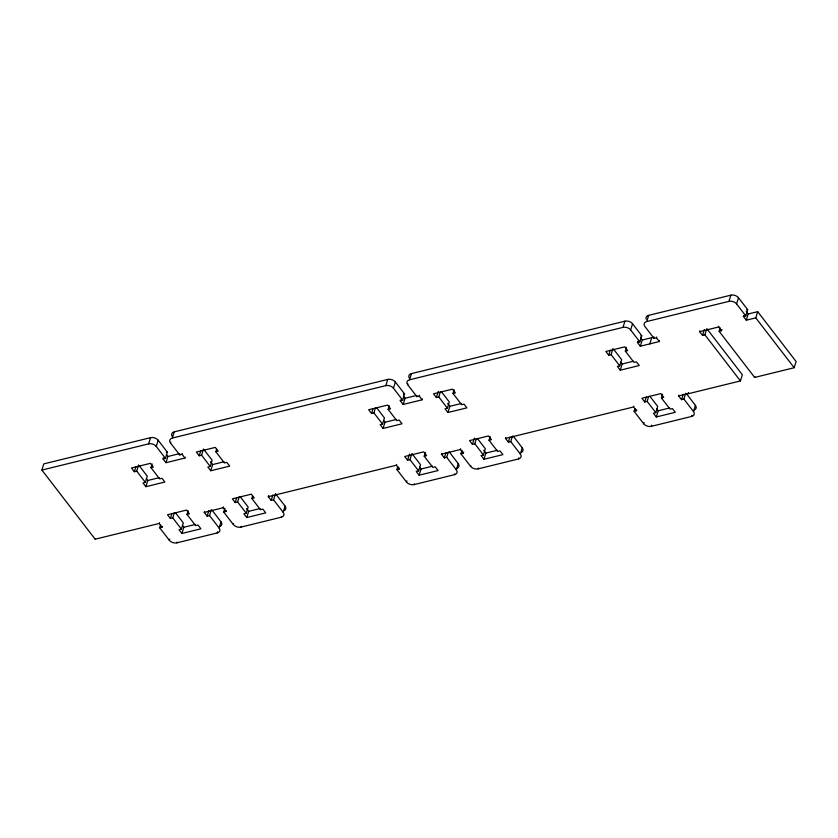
<?xml version="1.0" encoding="UTF-8"?>
<svg xmlns="http://www.w3.org/2000/svg" width="838" height="838" viewBox="0 0 838 838"><rect width="100%" height="100%" fill="white"/><g stroke="black" fill="none" stroke-linecap="round" stroke-linejoin="round"><path stroke-width="1.26" d="M159.429 522.692L159.189 523.467L95.155 539.201L41.9 470.076L43.806 463.885L150.547 437.666A5.698 3.708 17.1 0 1 158.173 440.243L167.359 452.185L165.453 458.386L163.085 458.962L165.966 462.702L184.947 458.04L185.177 457.265M95.155 539.201L95.385 538.425M138.626 464.943L136.72 471.145L134.352 471.731L135.882 466.766M41.9 470.076L148.64 443.868L150.547 437.666M165.453 458.386L156.266 446.445L158.173 440.243M152.097 463.927L150.955 467.646L159.597 478.875L161.975 478.289L164.856 482.028L145.875 486.689L142.994 482.95L145.372 482.363L147.279 476.162L139.422 465.97M145.875 486.689L147.792 480.488L146.346 478.624M163.085 458.962L163.441 457.799M182.296 453.526L182.056 454.301L179.688 454.887L170.491 442.946L170.732 442.181M170.491 442.946A5.698 3.708 17.1 0 1 172.356 438.044L174.262 431.842L387.732 379.425A5.698 3.708 17.1 0 1 395.358 382.002L404.555 393.933L402.649 400.135L400.271 400.721L403.151 404.461L422.132 399.799L422.373 399.024M165.966 462.702L167.872 456.501L166.437 454.636M179.688 454.887L179.929 454.112M212.024 510.143L221.023 521.833L219.116 528.034A5.698 3.708 17.1 0 1 217.252 532.937L176.933 542.835A5.698 3.708 17.1 0 1 169.307 540.259L159.702 527.793L160.54 525.08M159.702 527.793L162.069 527.207L162.31 526.442M174.294 512.95L172.775 517.915L170.397 518.492L171.926 513.537M169.307 540.259L169.664 539.096M203.487 449.021L201.581 455.212L199.214 455.799L200.732 450.844M176.933 542.835L177.174 542.06M188.152 510.698L187 514.417L195.652 525.636L198.019 525.059L200.9 528.799L181.93 533.46L179.049 529.721L181.417 529.134L183.323 522.933L175.467 512.73M181.93 533.46L183.836 527.259L182.391 525.384M216.581 449.241L215.816 451.724L224.458 462.943L226.836 462.356L229.717 466.106L210.736 470.757L207.855 467.017L210.233 466.441L212.14 460.24L204.273 450.037M210.736 470.757L212.643 464.566L210.485 461.759M211.302 509.755L209.51 515.559L207.143 516.145L204.263 512.406L204.493 511.63M207.143 516.145L208.809 510.719M275.461 493.634L285.067 506.11L283.16 512.301A5.698 3.708 17.1 0 1 281.296 517.214L240.977 527.112A5.698 3.708 17.1 0 1 233.352 524.536L223.746 512.07L226.113 511.484L223.233 507.744L223.474 506.969M217.252 532.937L217.618 531.774M223.746 512.07L224.94 508.195M226.113 511.484L226.354 510.709M239.134 497.028L237.604 501.993L235.237 502.57L236.756 497.615M233.352 524.536L233.593 523.76M240.977 527.112L241.218 526.337M252.605 496.012L251.84 498.495L260.482 509.714L262.86 509.137L265.74 512.877L246.76 517.538L243.879 513.799L246.246 513.212L248.163 507.011L240.297 496.808M246.76 517.538L248.666 511.337L246.508 508.53M275.105 494.797L273.555 499.836L271.177 500.422L268.296 496.683L268.652 495.52M271.177 500.422L272.853 494.996M281.296 517.214L281.537 516.438M375.445 407.938L373.916 412.893L371.538 413.48L373.067 408.525M172.356 438.044L385.826 385.627L387.732 379.425M402.649 400.135L393.451 388.204L395.358 382.002M389.293 405.686L388.141 409.405L396.793 420.624L399.16 420.037L402.041 423.787L383.071 428.438L380.19 424.698L382.557 424.122L384.464 417.921L376.608 407.718M383.071 428.438L384.977 422.247L383.532 420.372M400.271 400.721L400.512 399.946M419.492 395.285L419.251 396.06L416.874 396.636L407.687 384.705L407.917 383.93M407.687 384.705A5.698 3.708 17.1 0 1 409.541 379.803L411.448 373.601L624.918 321.174A5.698 3.708 17.1 0 1 632.543 323.751L641.74 335.692L639.834 341.883L637.467 342.47L640.347 346.209L659.317 341.548L659.558 340.773M403.151 404.461L405.068 398.26L403.445 396.154M416.874 396.636L417.115 395.861M449.21 451.892L458.218 463.582L456.312 469.783A5.698 3.708 17.1 0 1 454.447 474.685L414.129 484.594A5.698 3.708 17.1 0 1 406.503 482.018L396.887 469.552L399.265 468.966L396.384 465.226L396.625 464.451M396.887 469.552L397.841 466.452M399.265 468.966L399.506 468.191M411.489 454.709L409.96 459.664L407.593 460.251L409.499 454.049M406.503 482.018L406.859 480.855M440.296 392.006L438.777 396.971L436.399 397.547L438.305 391.356M414.129 484.594L414.36 483.819M425.337 452.447L424.196 456.176L432.837 467.395L435.215 466.808L438.096 470.547L419.115 475.209L416.235 471.469L418.612 470.883L420.519 464.692L411.867 453.463M419.115 475.209L421.022 469.008L419.587 467.143M454.154 389.754L453.002 393.472L461.654 404.702L464.022 404.115L466.902 407.855L447.932 412.516L445.051 408.776L447.419 408.19L449.325 401.989L441.469 391.796M447.932 412.516L449.838 406.315L447.67 403.507M448.257 452.279L446.706 457.318L444.329 457.894L441.448 454.154L441.689 453.379M444.329 457.894L445.879 452.866M513.254 436.169L522.252 447.859L520.346 454.06A5.698 3.708 17.1 0 1 518.492 458.962L478.163 468.861A5.698 3.708 17.1 0 1 470.537 466.295L460.931 453.819L463.309 453.243L460.429 449.503L460.659 448.728M454.447 474.685L454.688 473.91M460.931 453.819L462.01 450.331M463.309 453.243L463.665 452.08M476.319 438.787L474.8 443.742L472.423 444.329L474.329 438.127M470.537 466.295L470.778 465.519M478.163 468.861L478.404 468.086M490.167 436.535L489.025 440.254L497.678 451.473L500.045 450.886L502.926 454.625L483.955 459.287L481.064 455.547L483.442 454.971L485.349 448.77L477.492 438.567M483.955 459.287L485.862 453.086L483.694 450.289M512.416 436.169L510.74 441.595L508.373 442.171L505.492 438.431L505.733 437.656M508.373 442.171L509.923 437.132M518.492 458.962L518.848 457.799M613.007 348.451L611.101 354.652L608.734 355.228L610.263 350.274M409.541 379.803L623.011 327.375L624.918 321.174M639.834 341.883L630.637 329.952L632.543 323.751M626.478 347.435L625.337 351.153L633.978 362.383L636.356 361.796L639.237 365.536L620.256 370.197L617.376 366.457L619.753 365.871L621.66 359.67L613.793 349.477M620.256 370.197L622.163 363.996L620.728 362.131M637.467 342.47L637.823 341.307M656.678 337.033L656.437 337.808L654.069 338.395L644.841 326.411A5.698 3.708 17.1 0 1 646.737 321.551L648.643 315.35L730.872 295.165A5.698 3.708 17.1 0 1 738.488 297.741L747.685 309.672L745.778 315.874L743.411 316.45L746.291 320.189L755.782 317.864L757.688 311.663L748.198 313.999L746.291 320.189M640.347 346.209L642.254 340.008L640.63 337.913M649.838 343.884L651.744 337.683M654.069 338.395L654.31 337.62M686.395 393.651L695.404 405.341L693.497 411.542A5.698 3.708 17.1 0 1 691.633 416.444L651.315 426.343A5.698 3.708 17.1 0 1 643.689 423.766L634.083 411.301L636.451 410.714L633.57 406.975L633.811 406.2M634.083 411.301L634.921 408.588M636.451 410.714L636.691 409.939M648.675 396.458L647.156 401.423L644.778 401.999L646.308 397.044M643.689 423.766L644.045 422.603M651.315 426.343L651.671 425.18M662.533 394.206L661.381 397.924L670.033 409.143L672.401 408.567L675.281 412.306L656.311 416.968L653.431 413.228L655.798 412.642L657.704 406.44L649.848 396.238M656.311 416.968L658.218 410.767L656.772 408.892M685.683 393.263L683.892 399.066L681.524 399.653L678.633 395.913L678.874 395.138M706.444 329.774L704.894 334.812L702.527 335.389L699.646 331.649L699.887 330.874M681.524 399.653L683.19 394.227M702.527 335.389L704.318 329.575M688.365 392.802L688.124 393.577L678.633 395.913M688.49 392.97L688.249 393.745L740.425 380.923L742.332 374.733L706.801 328.611M757.688 311.663L796.1 361.524L794.194 367.725L754.661 377.435L719.13 331.314L721.497 330.727L718.616 326.988L718.857 326.212M691.633 416.444L691.989 415.281M719.13 331.314L720.198 327.826M646.737 321.551L728.955 301.355L730.872 295.165M721.497 330.727L721.864 329.564M745.778 315.874L736.581 303.932L738.488 297.741M743.411 316.45L743.652 315.675M754.661 377.435L754.902 376.66M166.322 452.436L167.359 452.185M403.518 394.195L404.555 393.933M640.703 335.944L641.74 335.692M746.648 309.924L747.685 309.672M167.872 456.501L179.259 453.714M405.068 398.26L416.444 395.463M642.254 340.008L654.111 337.096M699.646 331.649L718.616 326.988M150.955 467.646L153.323 467.07L150.442 463.33L131.472 467.981L134.352 471.731M215.816 451.724L218.184 451.137L215.303 447.398L196.333 452.059L199.214 455.799M388.141 409.405L390.518 408.818L387.638 405.079L368.657 409.74L371.538 413.48M453.002 393.472L455.38 392.896L452.499 389.157L433.518 393.808L436.399 397.547M625.337 351.153L627.704 350.577L624.823 346.838L605.853 351.489L608.734 355.228M147.792 480.488L159.168 477.691M212.643 464.566L224.029 461.769M384.977 422.247L396.364 419.45M449.838 406.315L461.225 403.518M622.163 363.996L633.549 361.199M187 514.417L189.378 513.83L186.497 510.091L167.516 514.752L170.397 518.492M251.84 498.495L254.207 497.919L251.327 494.169L232.356 498.83L235.237 502.57M424.196 456.176L426.563 455.589L423.682 451.85L404.712 456.511L407.593 460.251M489.025 440.254L491.403 439.667L488.512 435.928L469.542 440.589L472.423 444.329M661.381 397.924L663.759 397.338L660.878 393.598L641.898 398.26L644.778 401.999M204.263 512.406L223.233 507.744M268.296 496.683L396.384 465.226M441.448 454.154L460.429 449.503M505.492 438.431L633.57 406.975M183.836 527.259L195.223 524.462M248.666 511.337L260.052 508.54M421.022 469.008L432.408 466.211M485.862 453.086L497.248 450.299M658.218 410.767L669.604 407.97M755.782 317.864L794.194 367.725M746.218 311.422L748.198 313.999M704.894 334.812L740.425 380.923M656.437 337.808L659.317 341.548M683.892 399.066L693.497 411.542M647.156 401.423L655.798 412.642M611.101 354.652L619.753 365.871M510.74 441.595L520.346 454.06M438.777 396.971L447.419 408.19M474.8 443.742L483.442 454.971M419.251 396.06L422.132 399.799M446.706 457.318L456.312 469.783M373.916 412.893L382.557 424.122M409.96 459.664L418.612 470.883M273.555 499.836L283.16 512.301M201.581 455.212L210.233 466.441M237.604 501.993L246.246 513.212M182.056 454.301L184.947 458.04M209.51 515.559L219.116 528.034M136.72 471.145L145.372 482.363M172.775 517.915L181.417 529.134M159.189 523.467L162.069 527.207M623.011 327.375A5.698 3.708 17.1 0 1 630.637 329.952M695.404 405.341A5.698 3.708 17.1 0 1 694.356 409.971M646.15 319.142A5.698 3.708 17.1 0 1 648.643 315.35M728.955 301.355A5.698 3.708 17.1 0 1 736.581 303.932M409.227 377.948A5.698 3.708 17.1 0 1 411.448 373.601M522.252 447.859A5.698 3.708 17.1 0 1 521.592 452.3M385.826 385.627A5.698 3.708 17.1 0 1 393.451 388.204M458.218 463.582A5.698 3.708 17.1 0 1 457.171 468.222M172.031 436.2A5.698 3.708 17.1 0 1 174.262 431.842M285.067 506.11A5.698 3.708 17.1 0 1 284.396 510.541M148.64 443.868A5.698 3.708 17.1 0 1 156.266 446.445M221.023 521.833A5.698 3.708 17.1 0 1 219.975 526.463"/></g></svg>
